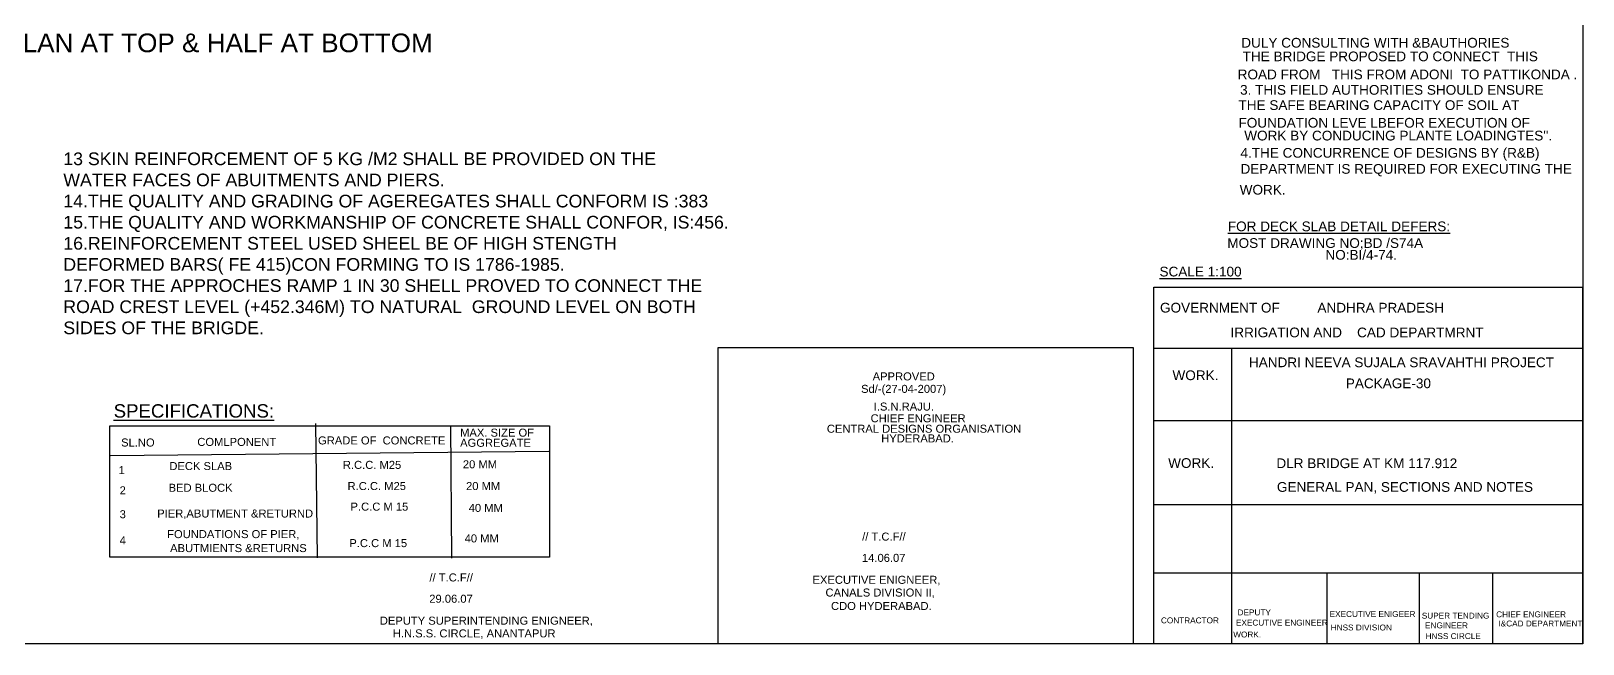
# Model space of a CAD drawing. Header units: metres. Extents: x 115 to 239, y 70 to 208.
# Drawn here: x 155.3 to 213.5, y 70.2 to 93.2 of the extents above; entities that cross this region are included whole.
import ezdxf

# ---------------------------------------------------------------- set-up
doc = ezdxf.new("R2010")
doc.units = ezdxf.units.M
doc.header["$MEASUREMENT"] = 0
doc.layers.add('DRAWING', color=7, linetype='Continuous')
doc.styles.get("Standard").update_dxf_attribs({"font": 'arial.ttf'})

msp = doc.modelspace()

# ---------------------------------------------------------------- linework, layer by layer
at = {"layer": 'DRAWING'}
for points in [[(115.34447, 137.24385), (213.47044, 137.24385), (213.47044, 70.21838), (115.34447, 70.21838)], [(197.37801, 83.57384), (213.45026, 83.57384), (213.45026, 70.21486), (197.37801, 70.21486)], [(181.05448, 81.31586), (196.60947, 81.31586), (196.60947, 70.2105), (181.05448, 70.2105)], [(158.23949, 78.38242), (174.7213, 78.38242), (174.7213, 73.45776), (158.23949, 73.45776)]]:
    msp.add_lwpolyline(points, close=True, dxfattribs=at)
for points in [[(197.37801, 81.28847), (213.45026, 81.28847)], [(200.29165, 81.28847), (200.29165, 70.21486)], [(197.39819, 78.57699), (213.47044, 78.57699)], [(165.95679, 78.46593), (166.01665, 73.44104)], [(171.0144, 78.38638), (171.05431, 73.4213)], [(158.2657, 77.26994), (174.70569, 77.42925)], [(197.39819, 75.43489), (213.47044, 75.43489)], [(197.39819, 72.87872), (213.47044, 72.87872)], [(203.86294, 72.87872), (203.86294, 70.21838)], [(207.33273, 72.87519), (207.33273, 70.21486)], [(210.08463, 72.87519), (210.08463, 70.21486)]]:
    msp.add_lwpolyline(points, dxfattribs=at)

# ---------------------------------------------------------------- texts
for s, height, p in [('HALF PLAN AT TOP & HALF AT BOTTOM', 0.7, (151.55312, 92.37537)), ('DULY CONSULTING WITH &BAUTHORIES ', 0.3638201, (200.66157, 92.54775)), (' THE BRIDGE PROPOSED TO CONNECT  THIS ', 0.3638201, (200.57133, 92.03695)), ('ROAD FROM   THIS FROM ADONI  TO PATTIKONDA .', 0.3638201, (200.52621, 91.3609)), ('3. THIS FIELD AUTHORITIES SHOULD ENSURE ', 0.3638201, (200.6166, 90.78239)), ('THE SAFE BEARING CAPACITY OF SOIL AT ', 0.3638201, (200.55644, 90.2115)), ('FOUNDATION LEVE LBEFOR EXECUTION OF', 0.3638201, (200.55644, 89.55047)), (" WORK BY CONDUCING PLANTE LOADINGTES''.  ", 0.3638201, (200.63164, 89.06972)), ('4.THE CONCURRENCE OF DESIGNS BY (R&B) ', 0.3638201, (200.63164, 88.42372)), ('DEPARTMENT IS REQUIRED FOR EXECUTING THE ', 0.3638201, (200.63164, 87.82278)), ('WORK.', 0.36382, (200.60156, 87.04156)), ('%%UFOR DECK SLAB DETAIL DEFERS:', 0.3638201, (200.15752, 85.66996)), ('MOST DRAWING NO;BD /S74A', 0.3638201, (200.13734, 85.04467)), ('NO:BI/4-74.', 0.3638201, (203.81584, 84.60273)), ('%%USCALE 1:100', 0.3638201, (197.59421, 83.97563)), ('GOVERNMENT OF          ANDHRA PRADESH ', 0.3638201, (197.61439, 82.6242)), ('IRRIGATION AND    CAD DEPARTMRNT ', 0.3638201, (200.25844, 81.69635)), ('HANDRI NEEVA SUJALA SRAVAHTHI PROJECT', 0.3638201, (200.94793, 80.57684)), ('APPROVED ', 0.3, (186.84262, 80.08212)), ('WORK.', 0.36382, (198.08186, 80.09274)), (' Sd/-(27-04-2007)', 0.3, (186.29142, 79.61515)), (' PACKAGE-30', 0.3638201, (204.43969, 79.79018)), (' I.S.N.RAJU.', 0.3, (186.76549, 78.95221)), ('CHIEF ENGINEER ', 0.3, (186.76549, 78.51285)), ('GRADE OF  CONCRETE', 0.3, (166.0506, 77.68306)), ('MAX. SIZE OF ', 0.3, (171.3767, 77.97576)), ('CENTRAL DESIGNS ORGANISATION', 0.3, (185.12464, 78.12194)), ('HYDERABAD.', 0.3, (187.16331, 77.75897)), ('SL.NO', 0.3, (158.66775, 77.60564)), ('COMLPONENT ', 0.3, (161.52511, 77.62795)), ('AGGREGATE', 0.3, (171.3767, 77.59513)), ('1', 0.3, (158.57123, 76.57215)), ('DECK SLAB', 0.3, (160.47652, 76.72373)), ('R.C.C. M25', 0.3, (166.98142, 76.7678)), ('20 MM', 0.3, (171.47972, 76.78984)), ('WORK.', 0.36382, (197.92039, 76.80493)), ('DLR BRIDGE AT KM 117.912', 0.3638201, (201.97749, 76.79589)), ('BED BLOCK', 0.3, (160.44894, 75.91072)), ('R.C.C. M25', 0.3, (167.15782, 75.9745)), ('20 MM', 0.3, (171.59942, 75.97426)), ('GENERAL PAN, SECTIONS AND NOTES ', 0.3638201, (201.99767, 75.90838)), ('2', 0.3, (158.61259, 75.81426)), ('3', 0.3, (158.61259, 74.91857)), ('PIER,ABUTMENT &RETURND', 0.3, (160.02149, 74.94613)), ('P.C.C M 15', 0.3, (167.26808, 75.20322)), ('40 MM ', 0.3, (171.69822, 75.15508)), ('FOUNDATIONS OF PIER,', 0.3, (160.39379, 74.17446)), ('4', 0.3, (158.61259, 73.94021)), ('ABUTMIENTS &RETURNS', 0.3, (160.5041, 73.65083)), ('P.C.C M 15', 0.3, (167.22398, 73.83697)), ('40 MM ', 0.3, (171.54588, 74.01326)), ('// T.C.F//', 0.3, (186.44874, 74.08166)), ('14.06.07', 0.3, (186.44121, 73.28382)), ('// T.C.F//', 0.3, (170.22793, 72.55127)), ('EXECUTIVE ENIGNEER,', 0.3, (184.58801, 72.46242)), ('CANALS DIVISION II,', 0.3, (185.07438, 71.98583)), ('29.06.07', 0.3, (170.2204, 71.75343)), ('CDO HYDERABAD.', 0.3, (185.28159, 71.48259)), ('DEPUTY SUPERINTENDING ENIGNEER,', 0.3, (168.3672, 70.93203)), ('CONTRACTOR ', 0.220517, (197.64975, 70.9832)), ('EXECUTIVE ENGINEER ', 0.220517, (200.4613, 70.89736)), ('DEPUTY ', 0.220517, (200.52185, 71.2806)), ('EXECUTIVE ENIGEER', 0.220517, (203.97308, 71.22009)), ('SUPER TENDING ', 0.220517, (207.42902, 71.15958)), ('ENGINEER', 0.220517, (207.55012, 70.7965)), ('CHIEF ENGINEER', 0.220517, (210.21595, 71.20886)), ('I&CAD DEPARTMENT', 0.220517, (210.30192, 70.86541)), ('H.N.S.S. CIRCLE, ANANTAPUR', 0.3, (168.85357, 70.45544)), ('WORK.', 0.220517, (200.36038, 70.4536)), ('HNSS DIVISION', 0.220517, (204.01345, 70.71582)), ('HNSS CIRCLE ', 0.220517, (207.5703, 70.39309))]:
    msp.add_text(s, height=height, dxfattribs=at).set_placement(p)
at = {"layer": 'DRAWING', "attachment_point": 1}
for s, insert, char_height, width in [('13 SKIN REINFORCEMENT OF 5 KG /M2 SHALL BE PROVIDED ON THE WATER FACES OF ABUITMENTS AND PIERS.\\P14.THE QUALITY AND GRADING OF AGEREGATES SHALL CONFORM IS :383\\P15.THE QUALITY AND WORKMANSHIP OF CONCRETE SHALL CONFOR, IS:456.\\P16.REINFORCEMENT STEEL USED SHEEL BE OF HIGH STENGTH DEFORMED BARS( FE 415)CON FORMING TO IS 1786-1985.\\P17.FOR THE APPROCHES RAMP 1 IN 30 SHELL PROVED TO CONNECT THE ROAD CREST LEVEL (+452.346M) TO NATURAL  GROUND LEVEL ON BOTH SIDES OF THE BRIGDE.  ', (156.50197, 88.6195), 0.47475077, 24.5885447), ('{\\LSPECIFICATIONS:}', (158.38874, 79.18948), 0.5, 9.4281667)]:
    msp.add_mtext(s, dxfattribs=dict(at, insert=insert, char_height=char_height, width=width))

doc.saveas('drawing.dxf')
